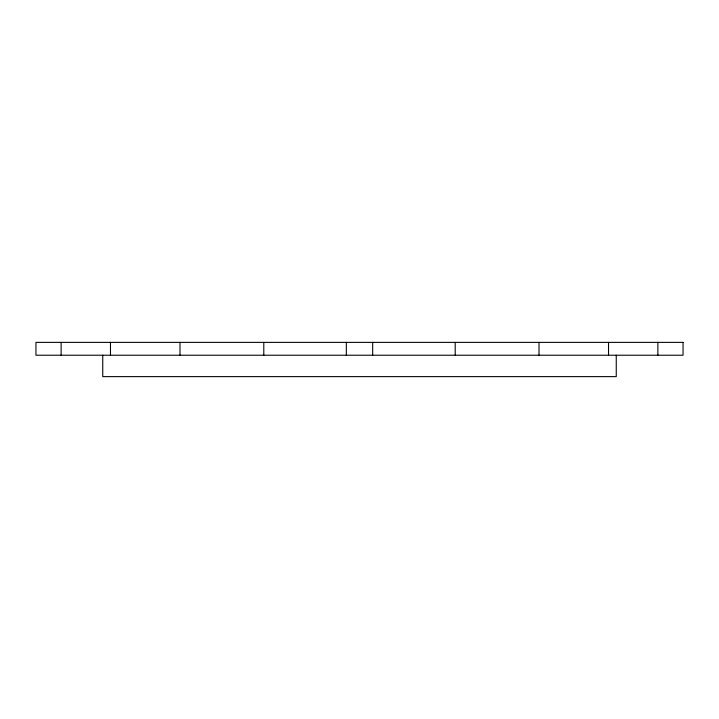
<?xml version="1.0" encoding="UTF-8"?>
<svg xmlns="http://www.w3.org/2000/svg" width="719" height="719" viewBox="0 0 719 719"><rect width="100%" height="100%" fill="white"/><g stroke="black" fill="none" stroke-linecap="round" stroke-linejoin="round"><path stroke-width="1.08" d="M657.876 342.379L657.876 355.222M616.255 355.222L616.255 376.621L102.745 376.621L102.745 355.222M608.526 342.379L608.526 355.222M539.007 342.379L539.007 355.222M455.208 342.379L455.208 355.222M372.667 342.379L372.667 355.222M346.333 342.379L346.333 355.222M263.792 342.379L263.792 355.222M179.993 342.379L179.993 355.222M110.474 342.379L110.474 355.222M61.124 342.379L61.124 355.222M683.05 342.379L35.95 342.379L35.95 355.222L683.05 355.222L683.05 342.379"/></g></svg>
